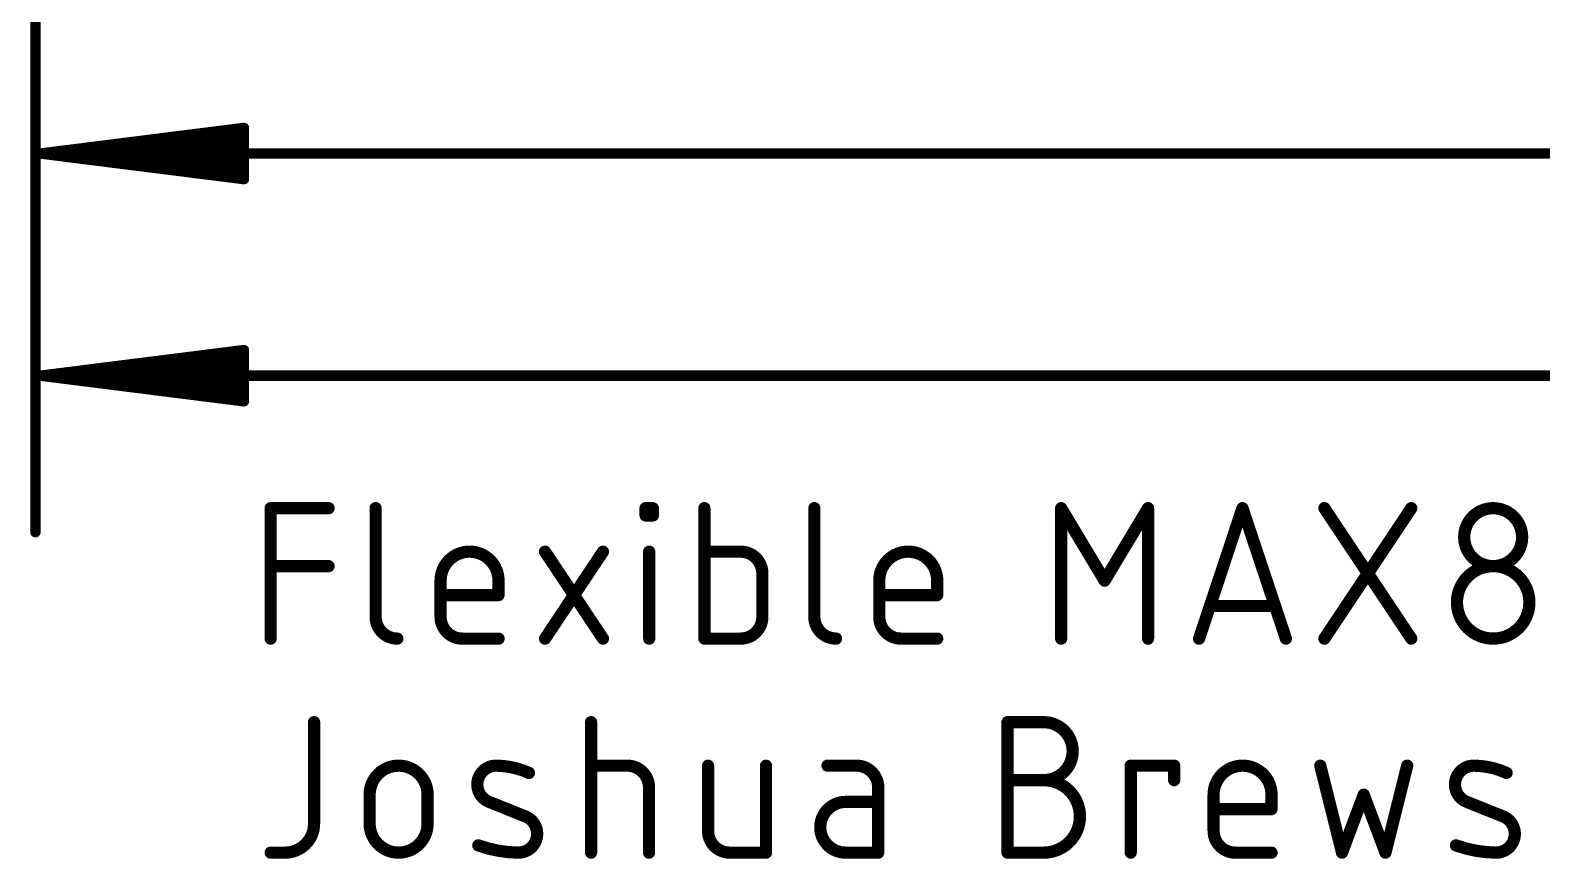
# Model space of a CAD drawing. Extents: x 121.2 to 197.3, y 1.3 to 32.2.
# Drawn here: x 121.19 to 140.04, y 1.32 to 11.65 of the extents above; entities that cross this region are included whole.
import ezdxf

# ---------------------------------------------------------------- set-up
doc = ezdxf.new("R2010")
doc.units = 0
doc.layers.add('47', color=253, linetype='CONTINUOUS')
doc.layers.add('48', color=253, linetype='CONTINUOUS')

msp = doc.modelspace()

# ---------------------------------------------------------------- linework, layer by layer
at = {"layer": '47', "const_width": 0.13}
for points in [[(121.2596, 13.208), (121.2596, 8.1592)], [(121.2596, 13.208), (121.2596, 5.3906)], [(121.3246, 10.1092), (123.8596, 10.4284)], [(121.3246, 10.1092), (123.8596, 10.3692)], [(123.8596, 10.4284), (123.8596, 9.79)], [(121.3246, 10.1092), (123.8596, 10.2392)], [(121.3246, 10.1092), (191.197, 10.1092)], [(123.8596, 9.79), (121.3246, 10.1092)], [(123.8596, 9.9792), (121.3246, 10.1092)], [(123.8596, 9.8492), (121.3246, 10.1092)], [(121.3246, 7.3406), (123.8596, 7.6598)], [(121.3246, 7.3406), (123.8596, 7.6006)], [(123.8596, 7.6598), (123.8596, 7.0214)], [(121.3246, 7.3406), (123.8596, 7.4706)], [(197.1922, 7.3406), (121.3246, 7.3406)], [(123.8596, 7.0214), (121.3246, 7.3406)], [(123.8596, 7.2106), (121.3246, 7.3406)], [(123.8596, 7.0806), (121.3246, 7.3406)]]:
    msp.add_lwpolyline(points, dxfattribs=at)
at = {"layer": '47', "const_width": 0.065}
for points in [[(123.8921, 10.4284, 1), (123.8271, 10.4284)], [(123.8637, 10.3962, 1), (123.8555, 10.4607)], [(123.8629, 10.3369, 1), (123.8563, 10.4015)], [(123.8613, 10.2067, 1), (123.8579, 10.2717)], [(121.3246, 10.1417, 1), (121.3246, 10.0767)], [(121.3287, 10.1414, 1), (121.3205, 10.077)], [(121.3229, 10.1417, 1), (121.3263, 10.0767)], [(121.3263, 10.1417, 1), (121.3229, 10.0767)], [(121.3279, 10.1415, 1), (121.3213, 10.0769)], [(121.3213, 10.1415, 1), (121.3279, 10.0769)], [(121.3205, 10.1414, 1), (121.3287, 10.077)], [(123.8579, 9.9467, 1), (123.8613, 10.0117)], [(123.8271, 9.79, 1), (123.8921, 9.79)], [(123.8555, 9.7577, 1), (123.8637, 9.8222)], [(123.8563, 9.8169, 1), (123.8629, 9.8815)], [(121.2271, 8.1592, 1), (121.2921, 8.1592)], [(123.8921, 7.6598, 1), (123.8271, 7.6598)], [(123.8637, 7.6276, 1), (123.8555, 7.6921)], [(123.8629, 7.5683, 1), (123.8563, 7.6329)], [(121.3246, 7.3731, 1), (121.3246, 7.3081)], [(121.3287, 7.3728, 1), (121.3205, 7.3084)], [(121.3229, 7.3731, 1), (121.3263, 7.3081)], [(121.3263, 7.3731, 1), (121.3229, 7.3081)], [(121.3279, 7.3729, 1), (121.3213, 7.3083)], [(121.3213, 7.3729, 1), (121.3279, 7.3083)], [(121.3205, 7.3728, 1), (121.3287, 7.3084)], [(123.8613, 7.4381, 1), (123.8579, 7.5031)], [(123.8579, 7.1781, 1), (123.8613, 7.2431)], [(123.8271, 7.0214, 1), (123.8921, 7.0214)], [(123.8555, 6.9891, 1), (123.8637, 7.0536)], [(123.8563, 7.0483, 1), (123.8629, 7.1129)], [(121.2271, 5.3906, 1), (121.2921, 5.3906)]]:
    msp.add_lwpolyline(points, format="xyb", dxfattribs=at)
at = {"layer": '48', "const_width": 0.1524}
for points in [[(124.1927, 4.064), (124.1927, 5.6896)], [(124.1927, 5.6896), (124.9152, 5.6896)], [(125.5021, 5.6896), (125.5021, 4.3349)], [(128.8687, 5.5993), (128.8687, 5.6896)], [(128.8687, 5.6896), (128.959, 5.6896)], [(128.959, 5.5993), (128.8687, 5.5993)], [(128.959, 5.6896), (128.959, 5.5993)], [(129.602, 5.6896), (129.602, 4.064)], [(130.9731, 5.6896), (130.9731, 4.3349)], [(134.0513, 4.064), (134.0513, 5.6896)], [(134.0513, 5.6896), (134.5932, 4.7865)], [(134.5932, 4.7865), (135.135, 5.6896)], [(135.135, 5.6896), (135.135, 4.064)], [(135.7707, 4.064), (136.3126, 5.6896)], [(136.3126, 5.6896), (136.8545, 4.064)], [(137.3339, 4.064), (138.4176, 5.6896)], [(137.3339, 5.6896), (138.4176, 4.064)], [(127.6147, 4.064), (128.3372, 5.1477)], [(127.6147, 5.1477), (128.3372, 4.064)], [(128.9138, 4.064), (128.9138, 5.1477)], [(130.0536, 5.1477), (129.602, 5.1477)], [(124.1927, 4.9671), (124.9152, 4.9671)], [(130.3245, 4.3349), (130.3245, 4.8768)], [(126.3121, 4.3349), (126.3121, 4.7865)], [(127.0346, 4.7865), (127.0346, 4.6059)], [(131.783, 4.3349), (131.783, 4.7865)], [(132.5055, 4.7865), (132.5055, 4.6059)], [(127.0346, 4.6059), (126.3121, 4.6059)], [(132.5055, 4.6059), (131.783, 4.6059)], [(136.719, 4.4704), (135.9062, 4.4704)], [(127.0346, 4.064), (126.5831, 4.064)], [(129.602, 4.064), (130.0536, 4.064)], [(132.5055, 4.064), (132.054, 4.064)], [(124.7346, 3.0226), (124.7346, 1.7582)], [(128.1889, 1.397), (128.1889, 3.0226)], [(133.3822, 1.397), (133.3822, 3.0226)], [(133.3822, 3.0226), (133.8338, 3.0226)], [(128.1889, 2.4807), (128.6405, 2.4807)], [(129.6478, 2.4807), (129.6478, 1.6679)], [(130.3703, 1.397), (130.3703, 2.4807)], [(131.4989, 2.4807), (131.1376, 2.4807)], [(134.9188, 1.397), (134.9188, 2.4807)], [(134.9188, 2.4807), (135.4607, 2.4807)], [(135.4607, 2.4807), (135.4607, 2.3001)], [(137.2828, 2.4807), (137.5538, 1.397)], [(138.0956, 1.397), (138.3666, 2.4807)], [(128.9114, 2.2098), (128.9114, 1.397)], [(131.7698, 1.397), (131.7698, 2.2098)], [(133.3822, 2.3001), (133.8338, 2.3001)], [(125.4274, 1.7582), (125.4274, 2.1195)], [(126.1499, 2.1195), (126.1499, 1.7582)], [(127.3691, 1.8486), (126.9176, 2.0292)], [(131.7698, 2.0292), (131.3634, 2.0292)], [(135.9524, 1.6679), (135.9524, 2.1195)], [(136.6749, 2.1195), (136.6749, 1.9389)], [(137.5538, 1.397), (137.8247, 2.1195)], [(137.8247, 2.1195), (138.0956, 1.397)], [(139.5615, 1.8486), (139.1099, 2.0292)], [(136.6749, 1.9389), (135.9524, 1.9389)], [(124.3734, 1.397), (124.1927, 1.397)], [(129.9188, 1.397), (130.3703, 1.397)], [(131.3634, 1.397), (131.7698, 1.397)], [(133.8338, 1.397), (133.3822, 1.397)], [(136.6749, 1.397), (136.2234, 1.397)]]:
    msp.add_lwpolyline(points, dxfattribs=at)
at = {"layer": '48'}
for points, const_width in [([(124.2308, 5.6896, 1), (124.1546, 5.6896)], 0.0762), ([(124.1927, 5.7277, 1), (124.1927, 5.6515)], 0.0762), ([(124.9152, 5.6515, 1), (124.9152, 5.7277)], 0.0762), ([(125.5402, 5.6896, 1), (125.464, 5.6896)], 0.0762), ([(128.9068, 5.6896, 1), (128.8306, 5.6896)], 0.0762), ([(128.8687, 5.7277, 1), (128.8687, 5.6515)], 0.0762), ([(128.8687, 5.6374, 1), (128.8687, 5.5612)], 0.0762), ([(128.9971, 5.6896, 1), (128.9209, 5.6896)], 0.0762), ([(128.959, 5.6515, 1), (128.959, 5.7277)], 0.0762), ([(128.959, 5.5612, 1), (128.959, 5.6374)], 0.0762), ([(129.6401, 5.6896, 1), (129.5639, 5.6896)], 0.0762), ([(131.0112, 5.6896, 1), (130.935, 5.6896)], 0.0762), ([(134.0894, 5.6896, 1), (134.0132, 5.6896)], 0.0762), ([(134.084, 5.7092, 1), (134.0186, 5.67)], 0.0762), ([(135.1731, 5.6896, 1), (135.0969, 5.6896)], 0.0762), ([(135.1677, 5.67, 1), (135.1024, 5.7092)], 0.0762), ([(136.3488, 5.7016, 1), (136.2765, 5.6776)], 0.0762), ([(136.3488, 5.6776, 1), (136.2765, 5.7016)], 0.0762), ([(137.3656, 5.7107, 1), (137.3022, 5.6685)], 0.0762), ([(138.4493, 5.6685, 1), (138.3859, 5.7107)], 0.0762), ([(139.8001, 5.3284, 1), (139.0776, 5.3284)], 0.1524), ([(128.8306, 5.5993, 1), (128.9068, 5.5993)], 0.0762), ([(128.9209, 5.5993, 1), (128.9971, 5.5993)], 0.0762), ([(139.0776, 5.3284, 1), (139.8001, 5.3284)], 0.1524), ([(139.1157, 5.3284, 1), (139.0395, 5.3284)], 0.0762), ([(139.0395, 5.3284, 1), (139.1157, 5.3284)], 0.0762), ([(139.8382, 5.3284, 1), (139.762, 5.3284)], 0.0762), ([(139.762, 5.3284, 1), (139.8382, 5.3284)], 0.0762), ([(127.0346, 4.7865, 1), (126.3121, 4.7865)], 0.1524), ([(127.6464, 5.1689, 1), (127.583, 5.1266)], 0.0762), ([(128.3689, 5.1266, 1), (128.3055, 5.1689)], 0.0762), ([(128.9519, 5.1477, 1), (128.8757, 5.1477)], 0.0762), ([(129.602, 5.1858, 1), (129.602, 5.1096)], 0.0762), ([(130.3245, 4.8768, 0.4142), (130.0536, 5.1477)], 0.1524), ([(130.0536, 5.1858, 1), (130.0536, 5.1096)], 0.0762), ([(130.0536, 5.1096, 1), (130.0536, 5.1858)], 0.0762), ([(132.5055, 4.7865, 1), (131.783, 4.7865)], 0.1524), ([(124.1927, 5.0052, 1), (124.1927, 4.929)], 0.0762), ([(124.9152, 4.929, 1), (124.9152, 5.0052)], 0.0762), ([(130.3626, 4.8768, 1), (130.2864, 4.8768)], 0.0762), ([(130.2864, 4.8768, 1), (130.3626, 4.8768)], 0.0762), ([(139.8904, 4.5156, 1), (138.9873, 4.5156)], 0.1524), ([(126.3502, 4.7865, 1), (126.274, 4.7865)], 0.0762), ([(126.274, 4.7865, 1), (126.3502, 4.7865)], 0.0762), ([(127.0727, 4.7865, 1), (126.9965, 4.7865)], 0.0762), ([(126.9965, 4.7865, 1), (127.0727, 4.7865)], 0.0762), ([(131.8211, 4.7865, 1), (131.7449, 4.7865)], 0.0762), ([(131.7449, 4.7865, 1), (131.8211, 4.7865)], 0.0762), ([(132.5436, 4.7865, 1), (132.4674, 4.7865)], 0.0762), ([(132.4674, 4.7865, 1), (132.5436, 4.7865)], 0.0762), ([(134.5605, 4.8061, 1), (134.6258, 4.7669)], 0.0762), ([(134.5605, 4.7669, 1), (134.6258, 4.8061)], 0.0762), ([(126.3121, 4.644, 1), (126.3121, 4.5678)], 0.0762), ([(126.9965, 4.6059, 1), (127.0727, 4.6059)], 0.0762), ([(127.0346, 4.5678, 1), (127.0346, 4.644)], 0.0762), ([(131.783, 4.644, 1), (131.783, 4.5678)], 0.0762), ([(132.4674, 4.6059, 1), (132.5436, 4.6059)], 0.0762), ([(132.5055, 4.5678, 1), (132.5055, 4.644)], 0.0762), ([(135.9062, 4.5085, 1), (135.9062, 4.4323)], 0.0762), ([(136.719, 4.4323, 1), (136.719, 4.5085)], 0.0762), ([(138.9873, 4.5156, 1), (139.8904, 4.5156)], 0.1524), ([(139.0254, 4.5156, 1), (138.9492, 4.5156)], 0.0762), ([(138.9492, 4.5156, 1), (139.0254, 4.5156)], 0.0762), ([(139.9285, 4.5156, 1), (139.8523, 4.5156)], 0.0762), ([(139.8523, 4.5156, 1), (139.9285, 4.5156)], 0.0762), ([(125.5021, 4.3349, 0.4142), (125.7731, 4.064)], 0.1524), ([(125.5402, 4.3349, 1), (125.464, 4.3349)], 0.0762), ([(125.464, 4.3349, 1), (125.5402, 4.3349)], 0.0762), ([(126.3121, 4.3349, 0.4142), (126.5831, 4.064)], 0.1524), ([(126.3502, 4.3349, 1), (126.274, 4.3349)], 0.0762), ([(126.274, 4.3349, 1), (126.3502, 4.3349)], 0.0762), ([(130.0536, 4.064, 0.4142), (130.3245, 4.3349)], 0.1524), ([(130.3626, 4.3349, 1), (130.2864, 4.3349)], 0.0762), ([(130.2864, 4.3349, 1), (130.3626, 4.3349)], 0.0762), ([(130.9731, 4.3349, 0.4142), (131.244, 4.064)], 0.1524), ([(131.0112, 4.3349, 1), (130.935, 4.3349)], 0.0762), ([(130.935, 4.3349, 1), (131.0112, 4.3349)], 0.0762), ([(131.783, 4.3349, 0.4142), (132.054, 4.064)], 0.1524), ([(131.8211, 4.3349, 1), (131.7449, 4.3349)], 0.0762), ([(131.7449, 4.3349, 1), (131.8211, 4.3349)], 0.0762), ([(124.1546, 4.064, 1), (124.2308, 4.064)], 0.0762), ([(125.7731, 4.0259, 1), (125.7731, 4.1021)], 0.0762), ([(126.5831, 4.1021, 1), (126.5831, 4.0259)], 0.0762), ([(126.5831, 4.0259, 1), (126.5831, 4.1021)], 0.0762), ([(127.0346, 4.0259, 1), (127.0346, 4.1021)], 0.0762), ([(127.583, 4.0851, 1), (127.6464, 4.0429)], 0.0762), ([(128.3055, 4.0429, 1), (128.3689, 4.0851)], 0.0762), ([(128.8757, 4.064, 1), (128.9519, 4.064)], 0.0762), ([(129.602, 4.1021, 1), (129.602, 4.0259)], 0.0762), ([(129.5639, 4.064, 1), (129.6401, 4.064)], 0.0762), ([(130.0535, 4.1021, 1), (130.0536, 4.0259)], 0.0762), ([(130.0536, 4.0259, 1), (130.0536, 4.1021)], 0.0762), ([(131.244, 4.0259, 1), (131.244, 4.1021)], 0.0762), ([(132.054, 4.1021, 1), (132.054, 4.0259)], 0.0762), ([(132.054, 4.0259, 1), (132.054, 4.1021)], 0.0762), ([(132.5055, 4.0259, 1), (132.5055, 4.1021)], 0.0762), ([(134.0132, 4.064, 1), (134.0894, 4.064)], 0.0762), ([(135.0969, 4.064, 1), (135.1731, 4.064)], 0.0762), ([(135.7346, 4.076, 1), (135.8069, 4.052)], 0.0762), ([(136.8183, 4.052, 1), (136.8906, 4.076)], 0.0762), ([(137.3022, 4.0851, 1), (137.3656, 4.0429)], 0.0762), ([(138.3859, 4.0429, 1), (138.4493, 4.0851)], 0.0762), ([(124.7727, 3.0226, 1), (124.6965, 3.0226)], 0.0762), ([(128.227, 3.0226, 1), (128.1508, 3.0226)], 0.0762), ([(133.4203, 3.0226, 1), (133.3441, 3.0226)], 0.0762), ([(133.3822, 3.0607, 1), (133.3822, 2.9845)], 0.0762), ([(133.8338, 2.3001, 1), (133.8338, 3.0226)], 0.1524), ([(133.8338, 3.0607, 1), (133.8338, 2.9845)], 0.0762), ([(133.8338, 2.9845, 1), (133.8338, 3.0607)], 0.0762), ([(126.1499, 2.1195, 1), (125.4274, 2.1195)], 0.1524), ([(127.0079, 2.4807, 0.8318), (126.9176, 2.0292)], 0.1524), ([(127.0084, 2.5188, 1), (127.0073, 2.4426)], 0.0762), ([(127.4143, 2.3904, 0.1025), (127.0079, 2.4807)], 0.1524), ([(127.0073, 2.4426, 1), (127.0084, 2.5188)], 0.0762), ([(127.3986, 2.3557, 1), (127.4299, 2.4252)], 0.0762), ([(128.1889, 2.5188, 1), (128.1889, 2.4426)], 0.0762), ([(128.9114, 2.2098, 0.4142), (128.6405, 2.4807)], 0.1524), ([(128.6405, 2.5188, 1), (128.6405, 2.4426)], 0.0762), ([(128.6405, 2.4426, 1), (128.6405, 2.5188)], 0.0762), ([(129.6859, 2.4807, 1), (129.6097, 2.4807)], 0.0762), ([(130.4084, 2.4807, 1), (130.3322, 2.4807)], 0.0762), ([(131.1376, 2.5188, 1), (131.1376, 2.4426)], 0.0762), ([(131.7698, 2.2098, 0.4142), (131.4989, 2.4807)], 0.1524), ([(131.4989, 2.5188, 1), (131.4989, 2.4426)], 0.0762), ([(131.4989, 2.4426, 1), (131.4989, 2.5188)], 0.0762), ([(134.9569, 2.4807, 1), (134.8807, 2.4807)], 0.0762), ([(134.9188, 2.5188, 1), (134.9188, 2.4426)], 0.0762), ([(135.4988, 2.4807, 1), (135.4226, 2.4807)], 0.0762), ([(135.4607, 2.4426, 1), (135.4607, 2.5188)], 0.0762), ([(136.6749, 2.1195, 1), (135.9524, 2.1195)], 0.1524), ([(137.3198, 2.49, 1), (137.2459, 2.4715)], 0.0762), ([(138.4035, 2.4715, 1), (138.3296, 2.49)], 0.0762), ([(139.2002, 2.4807, 0.8318), (139.1099, 2.0292)], 0.1524), ([(139.6066, 2.3904, 0.1025), (139.2002, 2.4807)], 0.1524), ([(139.2008, 2.5188, 1), (139.1997, 2.4426)], 0.0762), ([(139.1997, 2.4426, 1), (139.2008, 2.5188)], 0.0762), ([(139.591, 2.3557, 1), (139.6223, 2.4252)], 0.0762), ([(128.9495, 2.2098, 1), (128.8733, 2.2098)], 0.0762), ([(131.8079, 2.2098, 1), (131.7317, 2.2098)], 0.0762), ([(133.3822, 2.3382, 1), (133.3822, 2.262)], 0.0762), ([(133.8338, 1.397, 1), (133.8338, 2.3001)], 0.1524), ([(133.8338, 2.3382, 1), (133.8338, 2.262)], 0.0762), ([(133.8338, 2.3382, 1), (133.8338, 2.262)], 0.0762), ([(133.8338, 2.262, 1), (133.8338, 2.3382)], 0.0762), ([(135.4226, 2.3001, 1), (135.4988, 2.3001)], 0.0762), ([(125.4655, 2.1195, 1), (125.3893, 2.1195)], 0.0762), ([(125.3893, 2.1195, 1), (125.4655, 2.1195)], 0.0762), ([(126.188, 2.1195, 1), (126.1118, 2.1195)], 0.0762), ([(126.1118, 2.1195, 1), (126.188, 2.1195)], 0.0762), ([(126.9317, 2.0645, 1), (126.9034, 1.9938)], 0.0762), ([(126.9034, 1.9938, 1), (126.9317, 2.0646)], 0.0762), ([(128.8733, 2.2098, 1), (128.9495, 2.2098)], 0.0762), ([(131.3634, 2.0292, 1), (131.3634, 1.397)], 0.1524), ([(131.3634, 2.0673, 1), (131.3634, 1.9911)], 0.0762), ([(131.3634, 1.9911, 1), (131.3634, 2.0673)], 0.0762), ([(131.7317, 2.2098, 1), (131.8079, 2.2098)], 0.0762), ([(131.7698, 1.9911, 1), (131.7698, 2.0673)], 0.0762), ([(135.9905, 2.1195, 1), (135.9143, 2.1195)], 0.0762), ([(135.9143, 2.1195, 1), (135.9905, 2.1195)], 0.0762), ([(136.713, 2.1195, 1), (136.6368, 2.1195)], 0.0762), ([(136.6368, 2.1195, 1), (136.713, 2.1195)], 0.0762), ([(137.8604, 2.1329, 1), (137.789, 2.1061)], 0.0762), ([(137.8604, 2.1061, 1), (137.789, 2.1329)], 0.0762), ([(139.1241, 2.0645, 1), (139.0958, 1.9938)], 0.0762), ([(139.0958, 1.9938, 1), (139.1241, 2.0646)], 0.0762), ([(127.2788, 1.397, 0.8318), (127.3691, 1.8486)], 0.1524), ([(127.3833, 1.8839, 1), (127.355, 1.8132)], 0.0762), ([(127.355, 1.8132, 1), (127.3833, 1.8839)], 0.0762), ([(135.9524, 1.977, 1), (135.9524, 1.9008)], 0.0762), ([(136.6368, 1.9389, 1), (136.713, 1.9389)], 0.0762), ([(136.6749, 1.9008, 1), (136.6749, 1.977)], 0.0762), ([(139.4712, 1.397, 0.8318), (139.5615, 1.8486)], 0.1524), ([(139.5756, 1.8839, 1), (139.5473, 1.8132)], 0.0762), ([(139.5473, 1.8132, 1), (139.5756, 1.8839)], 0.0762), ([(124.3734, 1.397, 0.4142), (124.7346, 1.7582)], 0.1524), ([(124.7727, 1.7582, 1), (124.6965, 1.7582)], 0.0762), ([(124.6965, 1.7582, 1), (124.7727, 1.7582)], 0.0762), ([(125.4274, 1.7582, 1), (126.1499, 1.7582)], 0.1524), ([(125.4655, 1.7582, 1), (125.3893, 1.7582)], 0.0762), ([(125.3893, 1.7582, 1), (125.4655, 1.7582)], 0.0762), ([(126.188, 1.7582, 1), (126.1118, 1.7582)], 0.0762), ([(126.1118, 1.7582, 1), (126.188, 1.7582)], 0.0762), ([(129.6478, 1.6679, 0.4142), (129.9188, 1.397)], 0.1524), ([(129.6859, 1.6679, 1), (129.6097, 1.6679)], 0.0762), ([(129.6097, 1.6679, 1), (129.6859, 1.6679)], 0.0762), ([(135.9524, 1.6679, 0.4142), (136.2234, 1.397)], 0.1524), ([(135.9905, 1.6679, 1), (135.9143, 1.6679)], 0.0762), ([(135.9143, 1.6679, 1), (135.9905, 1.6679)], 0.0762), ([(126.795, 1.5232, 1), (126.7692, 1.4515)], 0.0762), ([(126.7821, 1.4873, 0.083), (127.2788, 1.397)], 0.1524), ([(138.9874, 1.5232, 1), (138.9616, 1.4515)], 0.0762), ([(138.9745, 1.4873, 0.083), (139.4712, 1.397)], 0.1524), ([(124.1927, 1.4351, 1), (124.1927, 1.3589)], 0.0762), ([(124.3734, 1.4351, 1), (124.3734, 1.3589)], 0.0762), ([(124.3734, 1.3589, 1), (124.3734, 1.4351)], 0.0762), ([(127.2794, 1.4351, 1), (127.2783, 1.3589)], 0.0762), ([(127.2783, 1.3589, 1), (127.2794, 1.4351)], 0.0762), ([(128.1508, 1.397, 1), (128.227, 1.397)], 0.0762), ([(128.8733, 1.397, 1), (128.9495, 1.397)], 0.0762), ([(129.9188, 1.4351, 1), (129.9188, 1.3589)], 0.0762), ([(129.9188, 1.3589, 1), (129.9188, 1.4351)], 0.0762), ([(130.3322, 1.397, 1), (130.4084, 1.397)], 0.0762), ([(130.3703, 1.3589, 1), (130.3703, 1.4351)], 0.0762), ([(131.3634, 1.4351, 1), (131.3634, 1.3589)], 0.0762), ([(131.3634, 1.3589, 1), (131.3634, 1.4351)], 0.0762), ([(131.7317, 1.397, 1), (131.8079, 1.397)], 0.0762), ([(131.7698, 1.3589, 1), (131.7698, 1.4351)], 0.0762), ([(133.3822, 1.4351, 1), (133.3822, 1.3589)], 0.0762), ([(133.3441, 1.397, 1), (133.4203, 1.397)], 0.0762), ([(133.8338, 1.4351, 1), (133.8338, 1.3589)], 0.0762), ([(133.8338, 1.3589, 1), (133.8338, 1.4351)], 0.0762), ([(134.8807, 1.397, 1), (134.9569, 1.397)], 0.0762), ([(136.2234, 1.4351, 1), (136.2234, 1.3589)], 0.0762), ([(136.2234, 1.3589, 1), (136.2234, 1.4351)], 0.0762), ([(136.6749, 1.3589, 1), (136.6749, 1.4351)], 0.0762), ([(137.5181, 1.4104, 1), (137.5894, 1.3836)], 0.0762), ([(137.5168, 1.3878, 1), (137.5907, 1.4062)], 0.0762), ([(138.0587, 1.4062, 1), (138.1326, 1.3878)], 0.0762), ([(138.0599, 1.3836, 1), (138.1313, 1.4104)], 0.0762), ([(139.4717, 1.4351, 1), (139.4706, 1.3589)], 0.0762), ([(139.4706, 1.3589, 1), (139.4717, 1.4351)], 0.0762)]:
    msp.add_lwpolyline(points, format="xyb", dxfattribs=dict(at, const_width=const_width))

doc.saveas('drawing.dxf')
